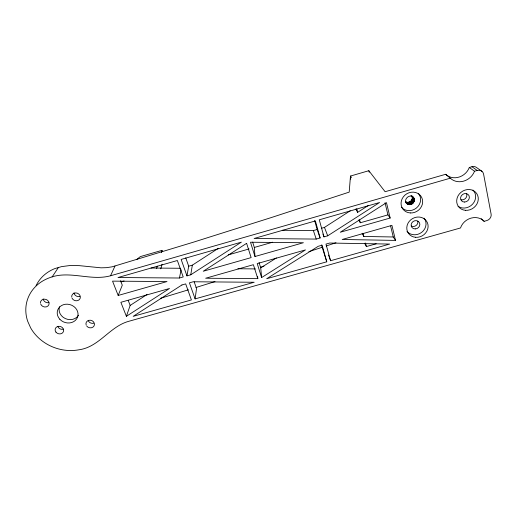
<?xml version="1.0" encoding="UTF-8"?>
<svg xmlns="http://www.w3.org/2000/svg" width="517" height="517" viewBox="0 0 517 517"><rect width="100%" height="100%" fill="white"/><g stroke="black" fill="none" stroke-linecap="round" stroke-linejoin="round"><path stroke-width="0.78" d="M481.973 171.327L476.609 167.573A5.584 4.983 -39.4 0 0 471.943 166.726L469.307 167.482A14.773 13.313 -40.1 0 1 445.648 174.294L385.107 191.717L368.841 170.707L350.487 176.045L351.314 177.325L350.358 177.602L349.195 192.117L271.218 217.586L193.19 242.253L112.099 266.824L106.515 267.664L101.054 267.825L79.334 265.648L70.739 265.434L61.62 266.61L54.899 268.569A40.753 36.048 18.9 0 0 36.08 285.662M195.103 298.897L189.422 282.844L193.203 281.771L254.177 282.256L195.103 298.897L196.525 288.544L194.179 281.868M190.754 274.798L241.368 242.15L181.144 259.424L186.96 275.878L190.754 274.798L192.343 265.163L218.439 248.263M186.96 275.878L188.686 266.203L185.752 257.847M412.463 196.421C417.116 199.53 412.152 206.748 407.558 204.131L405.593 201.843L407.861 202.425L410.763 201.307L412.223 199.181L412.088 196.253M179.431 278.017L183.212 276.944L177.363 260.503L118.012 277.526L179.431 278.017L181.112 269.784M160.781 268.834L162.073 264.213M156.645 268.459L157.317 266.19M161.33 252.619L162.002 250.357L140.327 256.606L136.598 259.612M126.387 316.307L169.518 288.492L120.875 302.296L126.387 316.307L130.161 305.424L147.028 294.503M118.18 295.459L112.538 281.132L166.991 281.558L118.18 295.459L122.277 285.184L120.571 280.789M471.943 166.726L477.21 170.468A5.713 5.086 -39.1 0 1 483.576 174.048L491.124 214.193A5.571 4.905 -34.8 0 1 486.775 220.578L484.145 221.321A14.101 12.453 -32.8 0 0 471.032 218.122A14.101 12.453 -32.8 0 0 460.518 227.965L128.513 321.38C109.617 326.634 99.135 347.127 78.965 349.783A42.2 37.101 18.5 0 1 30.665 327.914L27.666 321.212A42.2 37.101 18.5 0 1 48.417 278.191C68.574 269.57 90.087 281.442 110.56 275.768L114.968 266.081M52.081 277.009L58.44 267.418M321.587 228.23L324.463 227.409L350.261 210.774M355.767 209.03L357.654 212.338L368.24 205.527M327.713 235.804L379.581 202.515L319.28 219.809L323.985 236.87L327.713 235.804L324.463 227.409M261.615 277.564L257.22 263.599L305.45 249.911L261.615 277.564L260.73 267.864L276.414 257.925M335.985 242.732L326.156 245.982M322.349 247.236L308.869 251.656M260.31 267.315L263.987 266.145M215.001 281.597L195.982 287.491M188.395 289.824L160.296 298.367M110.56 275.768L450.313 178.191A15.116 13.578 -39.7 0 0 474.516 171.237L477.21 170.468M121.004 281.862L124.099 280.97M188.686 266.203L192.343 265.163M228.281 254.894L249.071 248.948M254.984 256.51L250.493 242.234L303.389 242.732L254.984 256.51L254.325 247.449L272.692 242.202M282.243 230.272L313.38 230.576L317.147 229.503L320.12 237.969L316.217 239.08L254.138 238.486L315.383 220.927L320.12 237.969M358.785 220.003L360.317 222.762L387.944 214.885L390.161 218.032L340.283 232.23L386.47 202.645L390.161 218.032M364.659 243.255L366.398 246.557L376.202 243.791M326.757 261.802L266.701 278.728L318.239 246.286L322.13 245.181L326.757 261.802L321.445 244.929M330.576 260.73L389.689 244.069L329.697 243.035L325.981 244.089L330.576 260.73L328.541 255.081M150.983 268.026L180.614 268.278M237.885 268.756L255.456 268.905M257.802 278.65L205.669 278.23L253.382 264.691L257.802 278.65L257.634 276.408M362.107 233.283L363.819 236.463L393.263 236.98L395.524 240.405L342.222 239.474L391.918 225.373L395.524 240.405M407.558 204.131C401.948 200.906 409.367 192.757 413.419 197.494M469.307 167.482L474.516 171.237M445.648 174.294L450.313 178.191M481.211 218.691L484.145 221.321M411.946 195.975L413.871 198.14M412.004 196.13L414.001 198.399M411.009 195.42L411.959 196.486M412.198 196.634L414.117 198.78M412.333 196.996L414.253 199.155M412.346 197.145L414.311 199.446M412.392 197.688L414.311 199.853M412.424 198.089L414.35 200.253M412.398 198.237L414.317 200.551M412.295 198.78L414.214 200.951M412.223 199.181L414.136 201.359M412.152 199.323L414.072 201.494M412.114 199.465L414.033 201.649M411.913 199.833L413.826 202.018M411.732 200.208L413.645 202.393M411.635 200.331L413.542 202.515M411.558 200.467L413.464 202.651M411.267 200.777L413.167 202.968M410.996 201.1L412.896 203.297M410.866 201.197L412.766 203.388M410.763 201.307L412.656 203.504M410.401 201.54L412.295 203.743M410.059 201.798L411.952 203.995M409.916 201.856L411.803 204.06M409.781 201.94L411.668 204.144M409.38 202.082L411.267 204.286M408.992 202.244L410.873 204.454M408.837 202.27L410.711 204.48M408.688 202.321L410.563 204.532M408.275 202.36L410.143 204.564M407.861 202.425L409.722 204.635M407.706 202.412L409.574 204.616M407.551 202.425L409.412 204.629M407.15 202.354L409.005 204.564M406.743 202.315L408.598 204.525M406.601 202.263L408.456 204.467M406.452 202.237L408.301 204.441M406.091 202.069L407.939 204.273M405.457 201.779L407.299 203.982M405.561 202.173L406.679 203.485M128.21 300.416L130.161 305.424M322.951 234.059L323.985 236.87M162.002 250.357L162.493 251.727M313.38 230.576L316.217 239.08M252.639 242.072L254.325 247.449M259.075 262.597L260.73 267.864M314.64 220.5L317.147 229.503M356.717 208.681L357.654 212.338M359.567 219.835L360.317 222.762M363.083 233.574L363.819 236.463M365.5 243.022L366.398 246.557M350.487 176.045L350.875 177.583M350.358 177.602L350.752 179.153M368.841 170.707L369.228 172.271M385.023 202.742L387.944 214.885M390.626 226.045L393.263 236.98M40.468 303.111A4.401 3.852 20.9 0 1 46.239 299.517A4.401 3.852 20.9 0 1 47.874 306.077A4.401 3.852 20.9 0 1 40.72 304.125M71.714 297.01A4.388 3.89 19.2 0 1 77.408 293.229A4.388 3.89 19.2 0 1 79.159 299.795A4.388 3.89 19.2 0 1 71.986 298.025M86.216 325.167A4.304 3.793 15.9 0 1 90.501 320.236A4.304 3.793 15.9 0 1 93.932 326.111A4.304 3.793 15.9 0 1 86.746 326.078M466.437 193.429A4.524 4.046 -36.3 0 1 465.752 198.108A4.524 4.046 -36.3 0 1 461.067 199.756M63.358 329.174A4.259 3.716 18 0 1 57.898 326.686M93.7 323.196A4.246 3.755 16.1 0 1 88.278 320.689M48.928 302.607A4.336 3.806 21 0 1 43.195 298.884M79.805 296.448A4.323 3.845 19.3 0 1 74.009 292.861M417.801 221.179A4.407 4.007 -30.7 0 1 416.03 225.548A4.407 4.007 -30.7 0 1 411.248 226M78.545 315.215A10.437 9.19 18.6 0 1 65.42 318.627A10.437 9.19 18.6 0 1 59.558 306.788M472.919 190.049A11.09 9.901 -36.1 0 1 472.648 204.092A11.09 9.901 -36.1 0 1 458.075 206.309M424.082 218.193A10.805 9.804 -30.5 0 1 421.678 232.359A10.805 9.804 -30.5 0 1 406.963 231.325M418.479 193.474A10.96 10.03 -33.4 0 1 416.411 208.015A10.96 10.03 -33.4 0 1 401.463 207.259M181.919 284.97L133.16 316.352L191.4 299.944L185.687 283.904L181.919 284.97M246.609 243.333L203.259 271.238L251.133 257.608L246.609 243.333M415.261 228.921A4.459 4.046 -30.5 0 0 419.384 222.581A4.459 4.046 -30.5 0 0 411.849 222.801A4.459 4.046 -30.5 0 0 415.261 228.921M464.621 202.044A4.575 4.084 -36.1 0 0 468.945 195.542A4.575 4.084 -36.1 0 0 461.332 195.769A4.575 4.084 -36.1 0 0 464.621 202.044M55.952 332.127A4.317 3.761 17.8 0 0 63.3 331.901A4.317 3.761 17.8 0 0 58.893 326.292A4.317 3.761 17.8 0 0 55.952 332.127M59.843 319.286A10.547 9.274 18.5 0 0 77.524 317.225A10.547 9.274 18.5 0 0 65.51 304.255A10.547 9.274 18.5 0 0 59.843 319.286M415.687 237.309A10.922 9.894 -30.3 0 0 427.443 222.808A10.922 9.894 -30.3 0 0 409.218 221.405A10.922 9.894 -30.3 0 0 415.687 237.309M410.336 212.952A11.083 10.127 -33.2 0 0 421.885 197.875A11.083 10.127 -33.2 0 0 403.357 196.815A11.083 10.127 -33.2 0 0 410.336 212.952M465.481 210.329A11.212 9.997 -36 0 0 477.689 195.426A11.212 9.997 -36 0 0 459.29 194.03A11.212 9.997 -36 0 0 465.481 210.329"/></g></svg>
